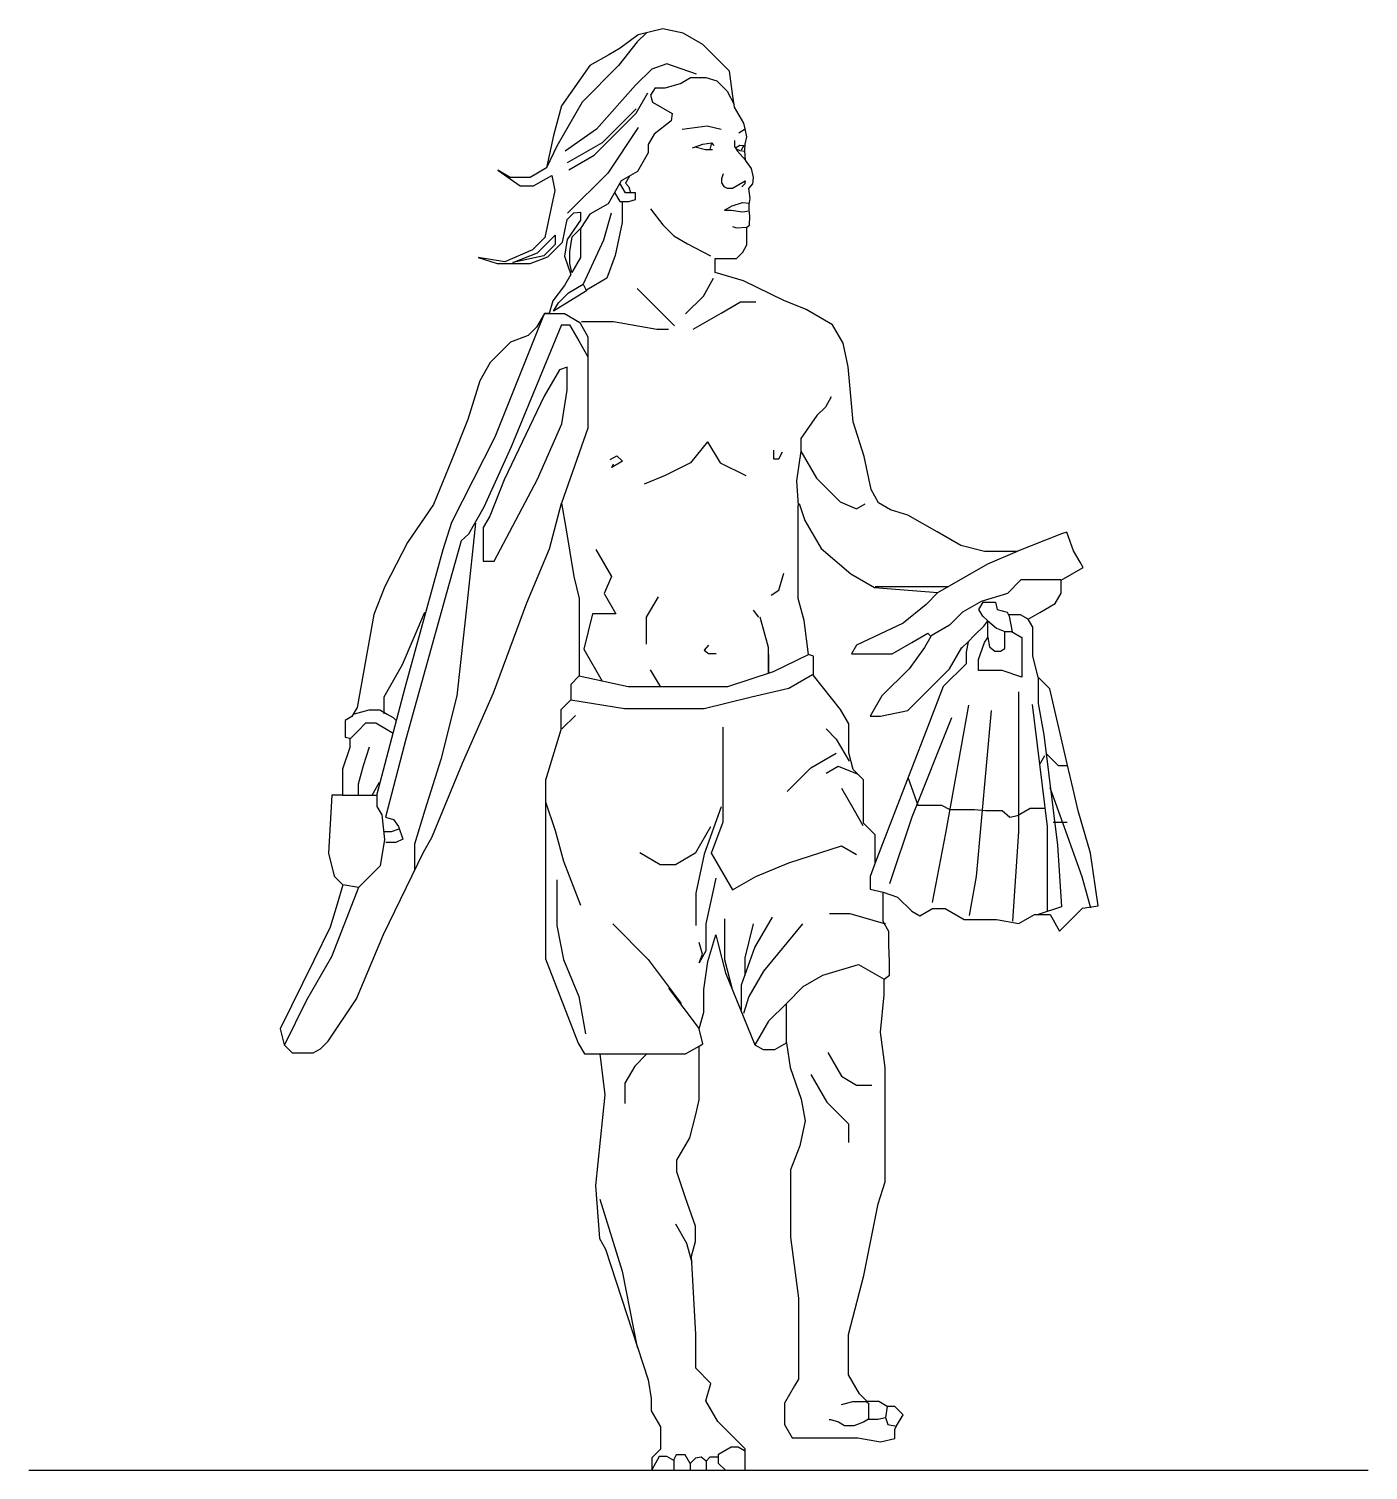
# Model space of a CAD drawing. Header units: metres. Extents: x 0 to 1.67, y 0 to 1.8.
import ezdxf

# ---------------------------------------------------------------- set-up
doc = ezdxf.new("R2010")
doc.units = ezdxf.units.M
doc.layers.add('Ceco.NET 5', color=7, linetype='Continuous')

# ---------------------------------------------------------------- blocks, each defined once
blk = doc.blocks.new('Drawing5')
at = {"layer": 'Ceco.NET 5', "linetype": 'Continuous'}
for p, q in [((791.7, 1800), (761, 1792.6)), ((817.1, 1794.7), (791.7, 1800)), ((760, 1783.6), (736.7, 1754)), ((761, 1792.6), (738.8, 1776)), ((760, 1783.6), (771.5, 1795.1)), ((842, 1780.4), (817.1, 1794.7)), ((724.6, 1767.7), (700.7, 1754)), ((738.8, 1776), (724.6, 1767.7)), ((860.9, 1761.4), (842, 1780.4)), ((700.7, 1754), (665.3, 1703.7)), ((736.7, 1754), (691.2, 1708.5)), ((778, 1749.8), (757.9, 1729.7)), ((797, 1756.1), (778, 1749.8)), ((834, 1743.4), (797, 1756.1)), ((875.2, 1747.1), (860.9, 1761.4)), ((879.5, 1715.9), (875.2, 1747.1)), ((757.9, 1729.7), (709.2, 1674.6)), ((794.9, 1726.5), (813.9, 1731.8)), ((813.9, 1731.8), (826.6, 1739.1)), ((826.6, 1739.1), (845.7, 1739.1)), ((845.7, 1739.1), (859.4, 1734.9)), ((859.4, 1734.9), (872.1, 1722.2)), ((758.6, 1694.7), (773.3, 1720.1)), ((782.2, 1726.5), (776.7, 1717)), ((776.7, 1717), (779, 1708.5)), ((782.2, 1726.5), (794.9, 1726.5)), ((872.1, 1722.2), (881, 1705.6)), ((881.4, 1702.1), (879.5, 1715.9)), ((665.3, 1703.7), (655.3, 1666.7)), ((691.2, 1708.5), (659.5, 1653.5)), ((665.3, 1703.7), (665.3, 1703.7)), ((706, 1642.2), (758.6, 1694.7)), ((716.6, 1658.2), (758.4, 1700)), ((779, 1708.5), (803.4, 1694.4)), ((803.4, 1694.4), (802.3, 1685.2)), ((893, 1682), (881.4, 1702.1)), ((709.2, 1674.6), (670.1, 1647.1)), ((761, 1676.8), (723, 1619.6)), ((802.3, 1685.2), (781.1, 1668.3)), ((816.1, 1674.6), (847.3, 1678.9)), ((847.3, 1678.9), (864.7, 1674.6)), ((886.9, 1670.1), (894.9, 1675.2)), ((894.9, 1675.2), (893, 1682)), ((897, 1665.1), (894.9, 1675.2)), ((655.3, 1666.7), (646.8, 1626.4)), ((673, 1633), (716.6, 1658.2)), ((781.1, 1668.3), (773.7, 1655.5)), ((828.8, 1651.4), (842, 1656.1)), ((842, 1656.1), (852.6, 1657.7)), ((852.6, 1657.7), (850.4, 1649.3)), ((852.6, 1657.7), (855.7, 1654.5)), ((881.6, 1660.4), (881.6, 1653)), ((894.3, 1648.2), (894.7, 1656.1)), ((894.7, 1656.1), (897, 1665.1)), ((659.5, 1653.5), (646.8, 1626.4)), ((674.3, 1623.9), (706, 1642.2)), ((773.7, 1645), (760.3, 1621.7)), ((773.7, 1655.5), (773.7, 1645)), ((832.1, 1652.6), (845.2, 1649.3)), ((845.2, 1649.3), (850.4, 1649.3)), ((850.4, 1649.3), (854.1, 1649.3)), ((881.6, 1653), (885, 1647.1)), ((882.5, 1651.5), (888.1, 1654.7)), ((883.3, 1650), (888, 1648.2)), ((885, 1647.1), (895, 1636.1)), ((888, 1648.2), (894.4, 1647.1)), ((888.1, 1654.7), (894.6, 1654.1)), ((893, 1654.3), (889.7, 1648.5)), ((895, 1636.1), (894.3, 1648.2)), ((586, 1623.3), (613.5, 1603.9)), ((601.3, 1614.5), (586, 1623.3)), ((646.8, 1626.4), (626.2, 1614.5)), ((760.3, 1621.7), (739.9, 1610)), ((902.6, 1625.4), (895, 1636.1)), ((905.1, 1614.3), (902.6, 1625.4)), ((626.2, 1614.5), (601.3, 1614.5)), ((613.5, 1603.9), (630.4, 1603.9)), ((630.4, 1603.9), (653.1, 1617)), ((653.1, 1617), (656.8, 1597.9)), ((723, 1619.6), (673, 1569.6)), ((739.9, 1610), (723.5, 1581.5)), ((745.2, 1595.3), (738.3, 1607.2)), ((750.1, 1615.9), (745.1, 1607.2)), ((745.1, 1607.2), (749.4, 1602.7)), ((749.4, 1602.7), (751.5, 1595.3)), ((867.4, 1619.1), (865.3, 1612.8)), ((865.3, 1612.8), (865.3, 1607.5)), ((865.3, 1607.5), (867.9, 1603.2)), ((867.9, 1603.2), (872.1, 1601.1)), ((879, 1601.1), (886.9, 1605.7)), ((886.9, 1605.7), (894.9, 1610.3)), ((894.3, 1606.4), (890.6, 1602.7)), ((894.9, 1610.3), (894.3, 1606.4)), ((899.4, 1600.4), (904.4, 1606.4)), ((904.4, 1606.4), (905.1, 1614.3)), ((656.8, 1597.9), (644.7, 1539.2)), ((731.7, 1595.8), (738.2, 1584.5)), ((738.2, 1584.5), (749.4, 1584.5)), ((741, 1584.5), (741, 1558.3)), ((757.9, 1595.3), (745.2, 1595.3)), ((749.4, 1584.5), (757.9, 1586.8)), ((757.9, 1586.8), (757.9, 1595.3)), ((872.1, 1601.1), (879, 1601.1)), ((901.1, 1587.9), (899.4, 1600.4)), ((899.6, 1580.5), (901.1, 1587.9)), ((672.2, 1562), (680.6, 1570.4)), ((680.6, 1570.4), (689.2, 1571)), ((689.2, 1571), (689.2, 1561)), ((700.7, 1568.4), (689.2, 1550.8)), ((723.5, 1581.5), (700.7, 1568.4)), ((727.2, 1569.9), (717.7, 1536.1)), ((776.4, 1575.2), (791.7, 1555.1)), ((869, 1573.6), (878.5, 1579.1)), ((869, 1573.6), (877.4, 1573.6)), ((877.4, 1573.6), (891.2, 1571.5)), ((878.5, 1579.1), (891.2, 1583.1)), ((891.2, 1583.1), (900, 1582.3)), ((891.2, 1571.5), (899.8, 1572.7)), ((899.6, 1573.6), (899.6, 1580.5)), ((900.7, 1566.2), (899.6, 1573.6)), ((900.2, 1554.6), (900.7, 1566.2)), ((666.4, 1533.4), (672.2, 1562)), ((689.2, 1561), (672.2, 1537.1)), ((678.7, 1540.3), (689.2, 1550.8)), ((689.2, 1550.8), (689.2, 1540.3)), ((741, 1558.3), (732.5, 1517)), ((791.7, 1555.1), (805.5, 1541.3)), ((879, 1553), (883.8, 1551.4)), ((883.8, 1551.4), (897, 1552.5)), ((897, 1552.5), (900.2, 1554.6)), ((897, 1530.2), (897, 1552.5)), ((644.7, 1539.2), (629.3, 1523.9)), ((635.2, 1520.2), (657.4, 1542.4)), ((657.4, 1530.8), (643.1, 1516.5)), ((648.4, 1515.4), (666.4, 1533.4)), ((657.4, 1542.4), (657.4, 1530.8)), ((672.2, 1537.1), (669, 1516)), ((675.9, 1521.8), (678.7, 1540.3)), ((678.7, 1540.3), (678.7, 1540.3)), ((689.2, 1540.3), (689.2, 1514.4)), ((717.7, 1536.1), (692.3, 1481)), ((805.5, 1541.3), (822.9, 1531.3)), ((822.9, 1531.3), (851.5, 1516.5)), ((891.8, 1521.2), (897, 1530.2)), ((561.1, 1514.4), (584.9, 1507)), ((594.4, 1509.1), (561.1, 1514.4)), ((629.3, 1523.9), (594.4, 1509.1)), ((604.5, 1508), (635.2, 1520.2)), ((643.1, 1516.5), (604.5, 1508)), ((626.2, 1507), (648.4, 1515.4)), ((635.2, 1520.2), (635.2, 1520.2)), ((669, 1516), (677.1, 1493.4)), ((675.9, 1507), (675.9, 1521.8)), ((689.2, 1514.4), (678.4, 1495.8)), ((732.5, 1517), (721.9, 1488.5)), ((857.3, 1513.3), (883.9, 1513.3)), ((857.3, 1495.9), (857.3, 1513.3)), ((883.9, 1513.3), (891.8, 1521.2)), ((584.9, 1507), (626.2, 1507)), ((678.4, 1495.8), (675.9, 1507)), ((892.8, 1485.3), (857.3, 1495.9)), ((669, 1479.5), (654.7, 1460.4)), ((677.1, 1493.4), (669, 1479.5)), ((674.1, 1470.5), (692.3, 1481)), ((692.3, 1481), (696.5, 1472.6)), ((721.9, 1488.5), (696.5, 1473.8)), ((842.5, 1466.2), (855.3, 1488.5)), ((943, 1460.9), (892.8, 1485.3)), ((654.7, 1460.4), (650, 1444.5)), ((696.5, 1472.6), (655.3, 1447.2)), ((661.4, 1457.8), (674.1, 1470.5)), ((696.5, 1472.6), (696.5, 1472.6)), ((760, 1475.8), (779, 1456.7)), ((820.3, 1444), (842.5, 1466.2)), ((864.7, 1445.1), (889.1, 1459.2)), ((889.1, 1459.2), (908.1, 1459.2)), ((971, 1449.3), (943, 1460.9)), ((582.3, 1290.6), (644.3, 1444.4)), ((643.9, 1444.5), (634.1, 1427.6)), ((650, 1444.5), (643.9, 1444.5)), ((644.3, 1444.4), (669, 1444.4)), ((655.3, 1447.2), (661.4, 1457.8)), ((669, 1444.4), (688.1, 1433.4)), ((779, 1456.7), (806.5, 1429.2)), ((829.8, 1425), (864.7, 1445.1)), ((1004, 1430.3), (971, 1449.3)), ((665.5, 1430.3), (602.4, 1277.9)), ((634.1, 1427.6), (623.5, 1417)), ((665.5, 1430.3), (675.4, 1430.3)), ((675.4, 1430.3), (687, 1410.2)), ((688.1, 1433.4), (698.4, 1415.5)), ((690.2, 1434.5), (730.4, 1434.5)), ((730.4, 1434.5), (784.3, 1425)), ((784.3, 1425), (799.1, 1425)), ((1017.2, 1407.5), (1004, 1430.3)), ((601.7, 1408.6), (576.4, 1383.2)), ((623.5, 1417), (601.7, 1408.6)), ((687, 1410.2), (698.4, 1390.4)), ((698.4, 1415.5), (698.4, 1380.5)), ((1023.4, 1377.9), (1017.2, 1407.5)), ((576.4, 1383.2), (563.2, 1360.4)), ((662.7, 1374.2), (643.7, 1341.4)), ((672.2, 1377.4), (662.7, 1374.2)), ((672.2, 1348.8), (672.2, 1377.4)), ((698.4, 1380.5), (698.4, 1301.2)), ((1029.8, 1309.1), (1023.4, 1377.9)), ((563.2, 1360.4), (548.5, 1312.3)), ((643.7, 1341.4), (593.9, 1236.7)), ((665.8, 1306.5), (672.2, 1348.8)), ((1002.2, 1340.3), (994.9, 1327.7)), ((984.3, 1317.1), (964.2, 1288.5)), ((994.9, 1327.7), (984.3, 1317.1)), ((548.5, 1312.3), (527.8, 1261)), ((635.2, 1237.7), (665.8, 1306.5)), ((698.4, 1301.2), (665.5, 1207.6)), ((1043.5, 1265.8), (1029.8, 1309.1)), ((528.3, 1183.8), (582.3, 1290.6)), ((847.8, 1284.3), (826.6, 1257.8)), ((847.8, 1284.3), (863.7, 1257.8)), ((964.2, 1288.5), (964.2, 1272.6)), ((527.8, 1261), (505.6, 1206)), ((602.4, 1277.9), (568.5, 1202.8)), ((726.1, 1262.1), (734.6, 1266.9)), ((734.6, 1266.9), (741.6, 1259.9)), ((930.3, 1273.7), (930.3, 1263.1)), ((930.3, 1263.1), (936.7, 1263.1)), ((936.7, 1263.1), (941.5, 1271.6)), ((964.2, 1272.6), (958.9, 1235.6)), ((964.2, 1272.6), (983.7, 1238.8)), ((1052, 1224.5), (1043.5, 1265.8)), ((741.6, 1259.9), (728.3, 1252.2)), ((728.3, 1252.2), (730.4, 1256.8)), ((826.6, 1257.8), (794.9, 1242)), ((863.7, 1257.8), (895.4, 1242)), ((593.9, 1236.7), (575.9, 1191.2)), ((581.2, 1135.1), (635.2, 1237.7)), ((794.9, 1242), (768.5, 1231.4)), ((958.9, 1235.6), (961, 1204.9)), ((983.7, 1238.8), (1013.3, 1209.2)), ((1061.4, 1208.1), (1052, 1224.5)), ((650.5, 1150.5), (665.5, 1207.6)), ((665.5, 1207.6), (670.6, 1176.9)), ((962, 1207.1), (969.4, 1185.9)), ((1013.3, 1209.2), (1034, 1200.7)), ((1034, 1200.7), (1044.6, 1206.8)), ((1076.3, 1199.5), (1061.4, 1208.1)), ((505.6, 1206), (472.8, 1158.4)), ((568.5, 1202.8), (549, 1169)), ((575.9, 1191.2), (567.5, 1177.4)), ((961, 1088.6), (961, 1204.9)), ((1098, 1192.8), (1076.3, 1199.5)), ((1134.5, 1171.7), (1098, 1192.8)), ((517.7, 1149.9), (528.3, 1183.8)), ((557.9, 1182.7), (547.4, 1084.3)), ((567.5, 1177.4), (567.5, 1135.1)), ((670.6, 1176.9), (680.6, 1116.1)), ((969.4, 1185.9), (989.6, 1151)), ((1164, 1154.7), (1134.5, 1171.7)), ((1296.3, 1171.6), (1290, 1169.5)), ((1304.8, 1148.3), (1296.3, 1171.6)), ((472.8, 1158.4), (444.7, 1103.4)), ((540, 1160.5), (522, 1097)), ((549, 1169), (540, 1160.5)), ((1193.7, 1147.3), (1164, 1154.7)), ((1290, 1169.5), (1233.9, 1147.3)), ((470.1, 977.5), (517.7, 1149.9)), ((567.5, 1135.1), (581.2, 1135.1)), ((621.9, 1083.3), (650.5, 1150.5)), ((708.2, 1149.9), (727.7, 1116.1)), ((989.6, 1151), (1026.6, 1119.4)), ((1233.9, 1147.3), (1193.7, 1147.3)), ((1198, 1132), (1235, 1147.8)), ((1313.1, 1134.1), (1304.8, 1148.3)), ((1317, 1127.2), (1313.1, 1134.1)), ((680.6, 1116.1), (687.5, 1088.6)), ((727.7, 1116.1), (718.7, 1094.9)), ((936.7, 1099.1), (943, 1120.3)), ((1026.6, 1119.4), (1056.2, 1102.3)), ((1135.5, 1096), (1172.6, 1117.4)), ((1172.6, 1117.4), (1198, 1132)), ((1289.5, 1111.5), (1317, 1127.2)), ((444.7, 1103.4), (431, 1068.5)), ((927.1, 1092.8), (936.7, 1099.1)), ((1056.2, 1102.3), (1135.5, 1096)), ((1057.2, 1103.5), (1148.6, 1103.5)), ((1239.2, 1111.8), (1222.3, 1094.9)), ((1266.7, 1111.8), (1239.2, 1111.8)), ((1288.9, 1111.8), (1266.7, 1111.8)), ((1289.5, 1095.4), (1289.5, 1111.5)), ((522, 1097), (471.1, 913)), ((547.4, 1084.3), (534.7, 966.9)), ((580.2, 970.6), (621.9, 1083.3)), ((687.5, 1088.6), (687.5, 991.8)), ((718.7, 1094.9), (733.4, 1069.5)), ((771.6, 1065.3), (786.3, 1090.7)), ((968.4, 1061.1), (961, 1088.6)), ((1120.7, 1081.2), (1092.2, 1057.9)), ((1135.5, 1096), (1120.7, 1081.2)), ((1189.5, 1084.9), (1166.2, 1071.4)), ((1186.7, 1074.8), (1191.9, 1083.8)), ((1222.3, 1094.9), (1189.5, 1084.9)), ((1191.9, 1083.8), (1197.4, 1083.8)), ((1197.4, 1083.8), (1207.5, 1083.8)), ((1207.5, 1083.8), (1209.6, 1074.8)), ((1262.6, 1071.1), (1281.8, 1082.2)), ((1281.8, 1082.2), (1289.5, 1095.4)), ((431, 1068.5), (410.1, 952.6)), ((466.9, 1006.1), (494.5, 1071.6)), ((703.9, 1069.5), (693.3, 1025.1)), ((733.4, 1069.5), (703.9, 1069.5)), ((771.6, 1031.4), (771.6, 1065.3)), ((904.9, 1073.8), (911.3, 1065.3)), ((924, 1027.2), (913.6, 1065.3)), ((1166.2, 1071.4), (1150, 1055.2)), ((1191.6, 1066.4), (1186.7, 1074.8)), ((1198, 1060.5), (1191.6, 1066.4)), ((1209.6, 1074.8), (1221.8, 1071.6)), ((1221.8, 1071.6), (1224.4, 1066.4)), ((1238.7, 1068.3), (1223.4, 1068.3)), ((1224.4, 1066.4), (1228.1, 1046.8)), ((1248.2, 1062.8), (1238.7, 1068.3)), ((1248.2, 1062.8), (1262.6, 1071.1)), ((1254.1, 1052.6), (1248.2, 1062.8)), ((973.7, 1018.7), (968.4, 1061.1)), ((1092.2, 1057.9), (1033.9, 1030.4)), ((1102.7, 1033.6), (1122.8, 1045.2)), ((1122.8, 1045.2), (1126.6, 1041)), ((1150, 1055.2), (1127.2, 1042.1)), ((1181, 1042.6), (1192.7, 1054.2)), ((1192.7, 1054.2), (1198, 1060.5)), ((1197.9, 1051), (1198, 1060.5)), ((1197.9, 1040.1), (1197.9, 1051)), ((1198, 1060.5), (1208.5, 1051.7)), ((1208.5, 1051.7), (1219.1, 1047.2)), ((1219.1, 1047.2), (1227.6, 1047.2)), ((1219.1, 1026.2), (1219.1, 1047.2)), ((1227.6, 1047.2), (1240.3, 1039.9)), ((1254.1, 1016.6), (1254.1, 1052.6)), ((848.9, 1030.4), (843.6, 1024)), ((924, 995.5), (924, 1027.2)), ((1033.9, 1030.4), (1027.6, 1019.5)), ((1078.4, 1019.5), (1102.7, 1033.6)), ((1118.6, 1027.2), (1099.4, 1000.8)), ((1126.6, 1041), (1118.6, 1027.2)), ((1149.9, 1000.8), (1165.2, 1027.2)), ((1165.2, 1027.2), (1165.3, 1026.8)), ((1165.3, 1026.8), (1173.1, 1034.6)), ((1173.1, 1034.6), (1170.8, 1021.4)), ((1173.1, 1034.6), (1181, 1042.6)), ((1186.3, 1012.4), (1193.7, 1033.6)), ((1193.7, 1033.6), (1198, 1039.9)), ((1198, 1039.9), (1200.1, 1028.3)), ((1200.1, 1028.3), (1206.4, 1023)), ((1213.8, 1023), (1219.1, 1026.2)), ((1240.3, 1039.9), (1240.3, 1023)), ((693.3, 1025.1), (716.2, 985.5)), ((843.6, 1024), (848.9, 1019.8)), ((848.9, 1019.8), (858.4, 1019.8)), ((924, 1018.7), (924, 995.5)), ((930.3, 997.6), (973.7, 1018.7)), ((980, 1016.6), (973.7, 1018.7)), ((980, 992.3), (980, 1016.6)), ((1027.6, 1019.5), (1041.4, 1019.5)), ((1041.4, 1019.5), (1078.4, 1019.5)), ((1170.8, 1021.4), (1170.8, 1007.1)), ((1186.3, 998.6), (1186.3, 1012.4)), ((1206.4, 1023), (1213.8, 1023)), ((1213.8, 1023), (1213.8, 1023)), ((1240.3, 1023), (1240.3, 990.2)), ((1260.9, 990.2), (1254.1, 1016.6)), ((443.7, 965.9), (466.9, 1006.1)), ((687.5, 991.8), (676.9, 981.2)), ((687.5, 991.8), (748.4, 978.5)), ((775.9, 999.6), (788.6, 978.5)), ((873.2, 978.5), (930.3, 997.6)), ((949.4, 976.4), (979, 993.6)), ((1013.9, 950), (980, 992.3)), ((1099.4, 1000.8), (1065.6, 966.9)), ((1120.7, 971.6), (1149.9, 1000.8)), ((1170.8, 1007.1), (1142.2, 978.5)), ((1215.9, 998.6), (1186.3, 998.6)), ((1240.3, 990.2), (1215.9, 998.6)), ((1275.2, 975.9), (1260.9, 990.2)), ((1260.9, 990.2), (1260.9, 957.4)), ((434.7, 843.1), (470.1, 977.5)), ((676.9, 981.2), (676.9, 962.2)), ((748.4, 978.5), (811.8, 978.5)), ((811.8, 978.5), (873.2, 978.5)), ((902.8, 965.9), (949.4, 976.4)), ((1142.2, 978.5), (1121, 923.5)), ((1236, 972.2), (1236, 797.6)), ((1296.9, 882.3), (1275.2, 975.9)), ((443.7, 944.7), (443.7, 965.9)), ((534.7, 966.9), (514.6, 887.6)), ((541.5, 882.8), (580.2, 970.6)), ((676.9, 962.2), (664.3, 949.5)), ((676.9, 962.2), (744.1, 951)), ((843.6, 951), (902.8, 965.9)), ((1065.6, 966.9), (1050.9, 941.5)), ((1098.1, 948.9), (1120.7, 971.6)), ((1173.6, 955.3), (1145.1, 795.5)), ((1253, 956.3), (1272, 804)), ((1260.9, 957.4), (1267.8, 918.2)), ((403.5, 941.1), (395, 936.2)), ((395, 936.2), (395, 915.6)), ((410.1, 952.6), (403.5, 941.1)), ((406.7, 944.7), (425.2, 949.5)), ((425.2, 949.5), (438.4, 949.5)), ((438.4, 949.5), (447.4, 944.3)), ((447.4, 944.3), (454.9, 939.9)), ((454.9, 939.9), (459, 936.2)), ((664.3, 949.5), (664.3, 924.6)), ((665.8, 925.7), (682.8, 942.6)), ((744.1, 951), (797, 951)), ((797, 951), (843.6, 951)), ((1024.3, 932), (1013.9, 950)), ((1050.9, 941.5), (1063.6, 941.5)), ((1063.6, 941.5), (1098.1, 948.9)), ((1152.5, 939.4), (1102.7, 815.6)), ((1202.2, 948.9), (1183.1, 741.6)), ((401.4, 913.5), (410.4, 922.5)), ((410.4, 922.5), (420.9, 933.1)), ((420.9, 933.1), (433.6, 933.1)), ((433.6, 933.1), (446.9, 925.4)), ((446.9, 925.4), (455.1, 920.6)), ((664.3, 924.6), (645.2, 861.7)), ((866.8, 927.8), (866.8, 855.8)), ((995.9, 925.7), (1008.6, 913)), ((1024.3, 896), (1024.3, 932)), ((1121, 923.5), (1103.8, 879.1)), ((1267.8, 918.2), (1284.7, 780.7)), ((400.8, 902.4), (391.8, 875.4)), ((395, 915.6), (400.8, 914)), ((400.8, 914), (400.8, 902.4)), ((425.2, 902.9), (417.8, 879.6)), ((471.1, 913), (445.5, 815.6)), ((1008.6, 913), (1024.5, 885.5)), ((514.6, 887.6), (494.5, 824.1)), ((503.5, 790.2), (541.5, 882.8)), ((976.9, 877), (1008.6, 895.3)), ((1029.8, 874.9), (1024.3, 896)), ((1262.4, 881), (1269.1, 892.7)), ((1270.6, 895.2), (1285.8, 880.1)), ((1304.3, 850.5), (1296.9, 882.3)), ((391.8, 875.4), (391.8, 843.1)), ((417.8, 879.6), (411.4, 856.9)), ((947.2, 847.4), (976.9, 877)), ((995.9, 870.6), (1010.7, 879.1)), ((1010.7, 879.1), (1034.8, 869.8)), ((1042.4, 862.2), (1029.8, 874.9)), ((1103.8, 879.1), (1057.3, 758.5)), ((1098.5, 864.3), (1110.2, 830.4)), ((1285.8, 880.1), (1296.3, 880.1)), ((411.4, 856.9), (411.4, 843.1)), ((428.9, 843.1), (438, 859)), ((645.2, 861.7), (645.2, 668.6)), ((645.2, 861.7), (645.2, 834.7)), ((866.8, 855.8), (866.8, 809.3)), ((1014.9, 851.6), (1030.8, 824.1)), ((1042.4, 808.2), (1042.4, 862.2)), ((1275.2, 852.7), (1293.2, 802.9)), ((1310.6, 823.6), (1304.3, 850.5)), ((378.6, 843.1), (374.4, 770.7)), ((391.8, 843.1), (378.6, 843.1)), ((391.8, 843.1), (434.7, 843.1)), ((411.4, 843.1), (428.9, 843.1)), ((434.7, 843.1), (434.7, 828.9)), ((434.7, 828.9), (440.8, 818.3)), ((645.2, 834.7), (657.4, 798.7)), ((864.7, 828.3), (843.6, 769.1)), ((1110.2, 830.4), (1125, 830.4)), ((1125, 830.4), (1139.8, 830.4)), ((1139.8, 830.4), (1150.4, 825.2)), ((440.8, 818.3), (444.2, 787.6)), ((445.5, 815.6), (455.3, 812.5)), ((455.3, 812.5), (461.7, 804)), ((494.5, 824.1), (481.8, 781.8)), ((1030.8, 824.1), (1041.8, 805.1)), ((1102.7, 815.6), (1075.2, 732.1)), ((1150.4, 825.2), (1166.2, 825.2)), ((1166.2, 825.2), (1181, 825.2)), ((1181, 825.2), (1194.8, 823.9)), ((1194.8, 823.9), (1215.9, 823.9)), ((1215.9, 823.9), (1225.5, 815.6)), ((1225.5, 815.6), (1235, 817.7)), ((1235, 817.7), (1250.9, 826.9)), ((1250.9, 826.9), (1269.1, 826.9)), ((1326, 770.7), (1310.6, 823.6)), ((443.7, 797.6), (453.2, 797.6)), ((453.2, 797.6), (462.7, 800.8)), ((461.7, 804), (467, 788.1)), ((657.4, 798.7), (668, 760.6)), ((833, 771.2), (851.9, 803.9)), ((866.8, 809.3), (852.5, 771.2)), ((1057.3, 793.4), (1042.4, 808.2)), ((1057.3, 758.5), (1057.3, 793.4)), ((1145.1, 795.5), (1128.1, 708.8)), ((1236, 797.6), (1228.6, 685.5)), ((1272, 804), (1272, 697.7)), ((1279.4, 809.3), (1296.9, 809.3)), ((1293.2, 802.9), (1315.4, 741.6)), ((444.2, 787.6), (438.9, 754.8)), ((458.5, 783.9), (445.8, 783.9)), ((467, 788.1), (458.5, 783.9)), ((481.8, 781.8), (481.8, 749)), ((492.9, 771.9), (503.5, 790.2)), ((949.4, 758.5), (1014.9, 779.7)), ((1014.9, 779.7), (1034, 768.7)), ((1284.7, 780.7), (1290, 703.5)), ((374.4, 770.7), (381.3, 742)), ((443.2, 669.1), (492.9, 771.9)), ((668, 760.6), (689.1, 705.6)), ((763.2, 771.2), (788.6, 756.5)), ((788.6, 756.5), (807.6, 756.5)), ((807.6, 756.5), (833, 771.2)), ((843.6, 769.1), (833, 720.4)), ((852, 771.2), (878.9, 724.7)), ((908.2, 741.6), (949.4, 758.5)), ((1057.3, 758.5), (1050.7, 741.5)), ((1335.5, 704.6), (1326, 770.7)), ((381.3, 742), (392.3, 731)), ((438.9, 754.8), (421.5, 737.3)), ((857.9, 739.5), (845.7, 682.3)), ((878.9, 724.7), (908.2, 741.6)), ((1050.7, 741.5), (1050.7, 725.7)), ((1183.1, 741.6), (1174.7, 692.9)), ((1315.4, 741.6), (1326, 702.4)), ((411.9, 727.8), (378.1, 641.1)), ((392.3, 731), (385, 706.7)), ((411.9, 727.8), (392.3, 731)), ((421.5, 737.3), (411.9, 727.8)), ((659.5, 737.3), (659.5, 680.2)), ((833, 720.4), (833, 680.2)), ((1050.7, 725.7), (1067.3, 722)), ((1067.3, 722), (1085.1, 715.7)), ((1067.3, 685), (1067.3, 722)), ((385, 706.7), (376.4, 678.1)), ((1085.1, 715.7), (1102.7, 698)), ((1290, 703.5), (1260.5, 694)), ((1315.9, 701.7), (1335.5, 704.6)), ((869, 688.7), (869, 637.9)), ((907, 652.7), (929, 690.8)), ((1000.1, 695), (1025.5, 695)), ((1025.5, 695), (1070, 682.3)), ((1074.3, 672.8), (1067.3, 685)), ((1102.7, 698), (1112.8, 692.2)), ((1112.8, 692.2), (1128.7, 701.4)), ((1128.7, 701.4), (1144.5, 701.4)), ((1144.5, 701.4), (1168.3, 687.6)), ((1168.3, 687.6), (1181, 687.6)), ((1181, 687.6), (1208.5, 687.6)), ((1208.5, 687.6), (1236.6, 682.7)), ((1236.6, 682.7), (1256.1, 694)), ((1256.1, 694), (1275.6, 694)), ((1275.6, 694), (1287.5, 673.3)), ((1287.5, 673.3), (1302.9, 688.7)), ((1302.9, 688.7), (1315.9, 701.7)), ((376.4, 678.1), (355.9, 636.3)), ((409.3, 588.7), (443.2, 669.1)), ((645.2, 668.6), (645.2, 638.4)), ((659.5, 680.2), (668, 637.9)), ((729.3, 682.3), (773.7, 637.9)), ((845.7, 682.3), (845.7, 648.5)), ((848.3, 635.3), (857.9, 668.6)), ((857.9, 668.6), (860.5, 658.5)), ((904.9, 682.3), (894.3, 640)), ((966.3, 682.3), (917.6, 623.1)), ((1074.3, 656.4), (1074.3, 672.8)), ((841.4, 644.3), (837.2, 659.1)), ((845.7, 648.5), (837.2, 633.7)), ((860.5, 658.5), (870, 621)), ((890.1, 606.2), (907, 652.7)), ((1074.9, 634.3), (1074.3, 656.4)), ((355.9, 636.3), (314.1, 551.2)), ((378.1, 641.1), (346.9, 587.1)), ((645.2, 638.4), (686.2, 533.2)), ((668, 637.9), (687, 591.4)), ((773.7, 637.9), (815, 582.9)), ((837.2, 633.7), (841.4, 644.3)), ((843, 600.4), (848.3, 635.3)), ((869, 637.9), (878.4, 600.7)), ((894.3, 640), (894.3, 617.8)), ((991.7, 618.1), (1036.1, 631.6)), ((1036.1, 631.6), (1068.2, 613)), ((1074.9, 618.3), (1074.9, 634.3)), ((870, 621), (907, 531.3)), ((917.6, 623.1), (899.3, 591.4)), ((967.3, 604.1), (991.7, 618.1)), ((1068.2, 613), (1074.9, 618.3)), ((1068.2, 593.5), (1068.2, 613)), ((799.1, 601.9), (837.2, 551.2)), ((843, 571.8), (843, 600.4)), ((890.1, 574.4), (890.1, 606.2)), ((946.2, 582.9), (967.3, 604.1)), ((346.9, 587.1), (319.1, 530.3)), ((373.9, 535.8), (409.3, 588.7)), ((687, 591.4), (695.5, 544.8)), ((899.3, 591.4), (892.7, 570.2)), ((946.2, 582.9), (924, 560.7)), ((946.2, 533.7), (946.2, 582.9)), ((1063.6, 546.9), (1068.2, 593.5)), ((837.2, 551.2), (843, 571.8)), ((924, 560.7), (907, 531.3)), ((314.1, 551.2), (318.9, 531.2)), ((841.7, 532.3), (837.2, 551.2)), ((1069.4, 503), (1063.6, 546.9)), ((318.9, 531.2), (328.9, 521.1)), ((355.3, 521.1), (364.3, 526.3)), ((364.3, 526.3), (373.9, 535.8)), ((686.2, 533.2), (693.9, 520)), ((820.3, 520), (837.2, 529.7)), ((837.2, 529.7), (841.7, 532.3)), ((837.2, 462.3), (837.2, 529.7)), ((907, 531.3), (917.1, 525.5)), ((917.1, 525.5), (931.9, 525.5)), ((931.9, 525.5), (946.2, 533.7)), ((946.2, 533.7), (950.9, 503)), ((328.9, 521.1), (355.3, 521.1)), ((693.9, 520), (713.4, 520)), ((713.4, 520), (719.3, 468.6)), ((713.4, 520), (752.6, 520)), ((756.8, 504.6), (744.6, 483.5)), ((752.6, 520), (790.7, 520)), ((771.6, 519.4), (756.8, 504.6)), ((790.7, 520), (820.3, 520)), ((998, 521.5), (1015.1, 491.9)), ((950.9, 503), (964.7, 463.4)), ((976.9, 494), (996.8, 459.5)), ((1015.1, 491.9), (1034, 481)), ((1069.4, 486.1), (1069.4, 503)), ((1069.4, 442.2), (1069.4, 486.1)), ((719.3, 468.6), (707.6, 355.5)), ((744.6, 483.5), (744.6, 458.1)), ((1034, 481), (1053, 481)), ((833, 444.3), (837.2, 462.3)), ((964.7, 463.4), (969.5, 436.4)), ((996.8, 459.5), (1023.6, 432.7)), ((825.6, 415.2), (833, 444.3)), ((969.5, 436.4), (963.1, 405.2)), ((1023.6, 432.7), (1023.6, 409.4)), ((1069.4, 360.2), (1069.4, 442.2)), ((809.4, 387.2), (825.6, 415.2)), ((963.1, 405.2), (951.5, 375)), ((809.4, 372.4), (809.4, 387.2)), ((820.3, 340.1), (809.4, 372.4)), ((951.5, 375), (951.5, 290.9)), ((1061, 332.7), (1069.4, 360.2)), ((707.6, 355.5), (712.7, 289.3)), ((713.4, 338.5), (740.9, 248.6)), ((832.5, 304.7), (820.3, 340.1)), ((1043, 243.3), (1061, 332.7)), ((807.6, 307.8), (821.6, 283.5)), ((712.7, 289.3), (720.3, 276.1)), ((832.5, 285.6), (832.5, 304.7)), ((951.5, 290.9), (961.2, 214.8)), ((720.3, 276.1), (773.7, 112.7)), ((821.6, 283.5), (828.1, 259.5)), ((827.7, 267.1), (832.5, 285.6)), ((833, 169.3), (827.7, 267.1)), ((740.9, 248.6), (760, 153.4)), ((1023.9, 169.3), (1043, 243.3)), ((961.2, 214.8), (961.2, 113.7)), ((833, 127.5), (833, 169.3)), ((1023.9, 149.7), (1023.9, 169.3)), ((1023.9, 119), (1023.9, 149.7)), ((852, 108.4), (833, 127.5)), ((773.7, 112.7), (777.5, 89.4)), ((845.7, 86.7), (852, 108.4)), ((961.2, 113.7), (956.3, 105.3)), ((1037.7, 95.2), (1023.9, 119)), ((956.3, 105.3), (943.8, 83.6)), ((1047.2, 85.7), (1037.7, 95.2)), ((777.5, 89.4), (777.5, 74.1)), ((777.5, 74.1), (789.1, 54)), ((860.6, 60.8), (845.7, 86.7)), ((943.8, 83.6), (943.8, 57.1)), ((1014.9, 82), (1029.2, 85.7)), ((1029.2, 85.7), (1045.1, 85.7)), ((1045.1, 85.7), (1048.8, 83.6)), ((1061.5, 85.7), (1047.2, 85.7)), ((1048.8, 83.6), (1048.8, 73.5)), ((1048.8, 73.5), (1048.8, 63.6)), ((1072.1, 79.6), (1061.5, 85.7)), ((1072.1, 79.6), (1070, 65.6)), ((1081.6, 79.6), (1072.1, 79.6)), ((1091.9, 69.3), (1081.6, 79.6)), ((875.5, 46), (860.6, 60.8)), ((943.8, 57.1), (953.6, 40.2)), ((1002.2, 62.9), (999.6, 62.9)), ((1011.2, 59.8), (1002.2, 62.9)), ((1018.6, 55.5), (1011.2, 59.8)), ((1030.3, 55.5), (1018.6, 55.5)), ((1042.4, 59.9), (1030.3, 55.5)), ((1048.8, 63.6), (1042.4, 59.9)), ((1047.7, 63.5), (1060.4, 63.5)), ((1060.4, 63.5), (1070, 65.6)), ((1070, 65.6), (1073.1, 57.1)), ((1073.1, 57.1), (1083.7, 55)), ((1081.6, 50.8), (1083.9, 55.5)), ((1083.9, 55.5), (1091.9, 69.3)), ((789.1, 54), (789.1, 26.4)), ((894.9, 26.6), (875.5, 46)), ((953.6, 40.2), (1035.6, 40.2)), ((1035.6, 40.2), (1063.6, 35.4)), ((1063.6, 35.4), (1081.6, 39.7)), ((1081.6, 39.7), (1081.6, 50.8)), ((789.1, 26.4), (778, 15.3)), ((808.7, 19), (805.5, 13.2)), ((820, 19), (808.7, 19)), ((826.1, 8.5), (820, 19)), ((861.5, 20.1), (877.4, 29.3)), ((861.5, 8.5), (861.5, 20.1)), ((877.4, 29.3), (885.9, 29.3)), ((885.9, 29.3), (893.8, 24.7)), ((894.9, 9), (894.9, 26.6)), ((787.5, 17.1), (778, 0.6)), ((778, 15.3), (778, 0)), ((778, 0), (894.9, 0)), ((797, 17.1), (787.5, 17.1)), ((805.5, 12.2), (797, 17.1)), ((805.5, 13.2), (805.5, 0)), ((832.5, 14.8), (826.1, 8.5)), ((826.1, 8.5), (826.1, 0.5)), ((839.9, 16.4), (832.5, 14.8)), ((846.2, 11.1), (839.9, 16.4)), ((850.4, 16.4), (846.2, 11.1)), ((846.2, 11.1), (846.2, 0)), ((861.5, 16.4), (850.4, 16.4)), ((870, 0), (861.5, 8.5)), ((894.9, 0), (894.9, 9))]:
    blk.add_line(p, q, dxfattribs=at)
at = {"layer": 'Ceco.NET 5', "color": 5, "linetype": 'Continuous'}
blk.add_line((0, 0), (1672.9, 0), dxfattribs=at)

msp = doc.modelspace()

# ---------------------------------------------------------------- block references
at = {"layer": 'Ceco.NET 5', "xscale": 0.001, "yscale": 0.001, "zscale": 0.001}
msp.add_blockref('Drawing5', (0, 0), dxfattribs=at)

doc.saveas('drawing.dxf')
